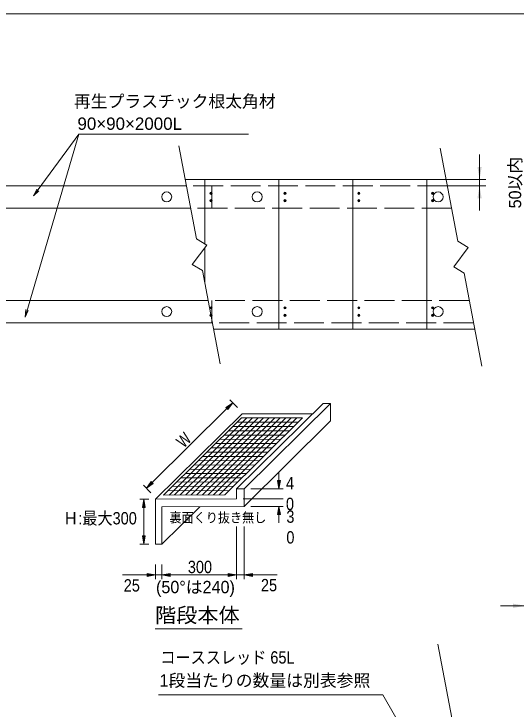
# Model space of a CAD drawing. Units: millimetres, scale not verified. Extents: x 200 to 8200, y 200 to 5740.
# Drawn here: x 2165 to 4180, y 2951 to 5740 of the extents above; entities that cross this region are included whole.
import ezdxf
from ezdxf.enums import TextEntityAlignment as Align

# ---------------------------------------------------------------- set-up
doc = ezdxf.new("R2010")
doc.units = ezdxf.units.MM
doc.header["$LTSCALE"] = 20
doc.linetypes.add('DASHED', pattern=[7.5, 6, -1.5])
for name, color, linetype, lineweight in [('アンカー', 7, 'Continuous', 18), ('コーススレッド', 7, 'Continuous', 18), ('図面枠-A3', 7, 'Continuous', 20), ('寸法', 7, 'Continuous', 13), ('引出線', 7, 'Continuous', 13), ('破線', 7, 'DASHED', 9), ('縮尺', 7, 'Continuous', 15), ('角材', 7, 'Continuous', 18), ('記号', 7, 'Continuous', 15), ('階段本体', 7, 'Continuous', 18), ('階段踏面', 7, 'Continuous', 13)]:
    doc.layers.add(name, color=color, linetype=linetype, lineweight=lineweight)
doc.layers.add('文字', color=7, linetype='Continuous')
doc.styles.add('ＭＳ Ｐゴシック', font='')
doc.styles.get('ＭＳ Ｐゴシック').set_extended_font_data('MS PGothic')

# ---------------------------------------------------------------- blocks, each defined once
blk = doc.blocks.new('filled_arrow')
at = {"color": 0, "linetype": 'Continuous', "lineweight": -2}
blk.add_solid([(7.5, 1.25), (0, 0), (7.5, -1.25)], dxfattribs=at)
blk = doc.blocks.new('open_arrow')
at = {"color": 0, "linetype": 'Continuous', "lineweight": -2}
blk.add_lwpolyline([(7.5, 1.25), (0, 0), (7.5, -1.25)], dxfattribs=at)

msp = doc.modelspace()

# ---------------------------------------------------------------- hatches: boundary and pattern name
at = {"layer": 'コーススレッド'}
for points in [[(2951.33, 5020.7, -1), (2960.33, 5020.7, -1)], [(3247.97, 5020.7, -1), (3256.97, 5020.7, -1)], [(3544.61, 5020.7, -1), (3553.61, 5020.7, -1)], [(3841.24, 5020.7, -1), (3850.24, 5020.7, -1)], [(2951.33, 4990.7, -1), (2960.33, 4990.7, -1)], [(3247.97, 4990.7, -1), (3256.97, 4990.7, -1)], [(3544.61, 4990.7, -1), (3553.61, 4990.7, -1)], [(3841.24, 4990.7, -1), (3850.24, 4990.7, -1)], [(2951.33, 4560.86, 1), (2960.33, 4560.86, 1)], [(3247.97, 4560.86, 1), (3256.97, 4560.86, 1)], [(3544.61, 4560.86, 1), (3553.61, 4560.86, 1)], [(3841.24, 4560.86, 1), (3850.24, 4560.86, 1)], [(2951.33, 4530.86, 1), (2960.33, 4530.86, 1)], [(3247.97, 4530.86, 1), (3256.97, 4530.86, 1)], [(3544.61, 4530.86, 1), (3553.61, 4530.86, 1)], [(3841.24, 4530.86, 1), (3850.24, 4530.86, 1)]]:
    msp.add_hatch(color=256, dxfattribs=at).paths.add_polyline_path(points)
at = {"layer": '寸法'}
for points in [[(3015.6, 4160.54), (3023.41, 4152.63), (3043.22, 4180.01)], [(2716.14, 3864.73), (2723.95, 3856.82), (2696.33, 3837.35)], [(3222.96, 3868.02), (3234.07, 3868.02), (3228.52, 3834.68)], [(2680.8, 3759.82), (2691.91, 3759.82), (2686.36, 3793.15)], [(3222.96, 3731.35), (3234.07, 3731.35), (3228.52, 3764.68)], [(2680.8, 3646.48), (2691.91, 3646.48), (2686.36, 3613.15)], [(2700.07, 3494.84), (2700.07, 3483.73), (2733.4, 3489.29)], [(2791.74, 3494.84), (2791.74, 3483.73), (2758.4, 3489.29)], [(2791.74, 3494.84), (2791.74, 3483.73), (2758.4, 3489.29)], [(3025.02, 3494.84), (3025.02, 3483.73), (3058.36, 3489.29)], [(3025.02, 3494.84), (3025.02, 3483.73), (3058.36, 3489.29)], [(3121.69, 3494.84), (3121.69, 3483.73), (3088.36, 3489.29)]]:
    msp.add_hatch(color=256, dxfattribs=at).paths.add_polyline_path(points)

# ---------------------------------------------------------------- linework, layer by layer
at = {"layer": 'アンカー'}
for centre in [(2777.95, 5005.86), (3141.05, 5005.86), (3867.26, 5005.86), (2777.95, 4545.86), (3141.05, 4545.86), (3867.26, 4545.86)]:
    msp.add_circle(centre, 20, dxfattribs=at)
at = {"layer": 'コーススレッド', "lineweight": 13}
for centre in [(2955.83, 5020.7), (3252.47, 5020.7), (3549.11, 5020.7), (3845.74, 5020.7), (2955.83, 4990.7), (3252.47, 4990.7), (3549.11, 4990.7), (3845.74, 4990.7), (2955.83, 4560.86), (3252.47, 4560.86), (3549.11, 4560.86), (3845.74, 4560.86), (2955.83, 4530.86), (3252.47, 4530.86), (3549.11, 4530.86), (3845.74, 4530.86)]:
    msp.add_circle(centre, 4.5, dxfattribs=at)
at = {"layer": '図面枠-A3'}
msp.add_lwpolyline([(200, 200), (8200, 200), (8200, 5740), (200, 5740)], close=True, dxfattribs=at)
at = {"layer": '寸法'}
for p, q in [((4033.55, 5175.78), (4033.55, 4950.78)), ((3837.94, 5075.78), (4058.55, 5075.78)), ((3837.94, 5050.78), (4058.55, 5050.78)), ((3061.56, 4161.45), (3031.51, 4191.87)), ((2720.04, 3860.78), (3019.51, 4156.58)), ((3228.52, 3868.02), (3228.52, 3901.35)), ((2714.66, 3818.79), (2684.61, 3849.21)), ((3115.02, 3834.68), (3245.18, 3834.68)), ((2706.74, 3793.15), (2669.69, 3793.15)), ((3085.02, 3794.68), (3245.18, 3794.68)), ((3115.02, 3794.68), (3245.18, 3794.68)), ((2686.36, 3759.82), (2686.36, 3646.48)), ((3115.16, 3764.68), (3245.18, 3764.68)), ((3228.52, 3761.35), (3228.52, 3728.02)), ((3228.52, 3731.35), (3228.52, 3698.02)), ((3058.36, 3683.2), (3058.36, 3472.62)), ((3058.36, 3683.2), (3058.36, 3472.62)), ((3088.36, 3683.2), (3088.36, 3472.62)), ((2706.74, 3613.15), (2669.69, 3613.15)), ((2733.4, 3531.81), (2733.4, 3472.62)), ((2758.4, 3531.81), (2758.4, 3472.62)), ((2758.4, 3531.81), (2758.4, 3472.62)), ((2700.07, 3489.29), (2600.07, 3489.29)), ((2733.4, 3489.29), (2758.4, 3489.29)), ((2791.74, 3489.29), (3025.02, 3489.29)), ((2791.74, 3489.29), (2825.07, 3489.29)), ((3025.02, 3489.29), (2991.69, 3489.29)), ((3058.36, 3489.29), (3088.36, 3489.29)), ((3121.69, 3489.29), (3221.69, 3489.29)), ((4118.01, 3365.79), (4331.85, 3365.79))]:
    msp.add_line(p, q, dxfattribs=at)
for points in [[(3015.6, 4160.54), (3023.41, 4152.63), (3043.22, 4180.01)], [(2716.14, 3864.73), (2723.95, 3856.82), (2696.33, 3837.35)], [(3222.96, 3868.02), (3234.07, 3868.02), (3228.52, 3834.68)], [(2680.8, 3759.82), (2691.91, 3759.82), (2686.36, 3793.15)], [(3222.96, 3731.35), (3234.07, 3731.35), (3228.52, 3764.68)], [(2680.8, 3646.48), (2691.91, 3646.48), (2686.36, 3613.15)], [(2700.07, 3494.84), (2700.07, 3483.73), (2733.4, 3489.29)], [(2791.74, 3494.84), (2791.74, 3483.73), (2758.4, 3489.29)], [(2791.74, 3494.84), (2791.74, 3483.73), (2758.4, 3489.29)], [(3025.02, 3494.84), (3025.02, 3483.73), (3058.36, 3489.29)], [(3025.02, 3494.84), (3025.02, 3483.73), (3058.36, 3489.29)], [(3121.69, 3494.84), (3121.69, 3483.73), (3088.36, 3489.29)]]:
    msp.add_lwpolyline(points, close=True, dxfattribs=at)
at = {"layer": '引出線'}
msp.add_line((2243.51, 5009.69), (2424.71, 5256.96), dxfattribs=at)
for points in [[(2209.28, 4523.49), (2424.71, 5256.96), (3104.62, 5256.96), (3105.62, 5256.96)], [(2265.27, 5030.93), (2243.51, 5009.69), (2257.21, 5036.84)], [(3816.72, 2710.86), (3645.04, 3008.22), (2745.51, 3008.22)]]:
    msp.add_lwpolyline(points, dxfattribs=at)
at = {"layer": '破線'}
for p, q in [((3904.66, 5050.78), (2856.89, 5050.78)), ((2959.5, 4960.78), (2959.5, 5050.78)), ((3921.76, 4960.78), (2873.98, 4960.78)), ((2959.5, 4500.86), (2959.5, 4590.86)), ((3992.05, 4590.78), (2959.5, 4590.78)), ((4009.15, 4500.78), (2961.38, 4500.78))]:
    msp.add_line(p, q, dxfattribs=at)
at = {"layer": '縮尺'}
msp.add_line((2731.28, 3272.84), (3080.25, 3272.84), dxfattribs=at)
at = {"layer": '角材'}
for p, q in [((2856.9, 5050.7), (1813.13, 5050.7)), ((2960.16, 5050.7), (2959.5, 5050.7)), ((2874, 4960.7), (1828.71, 4960.7)), ((2974.5, 4960.7), (2959.5, 4960.7)), ((2944.26, 4590.86), (1898.97, 4590.86)), ((2961.36, 4500.86), (1910.91, 4500.86))]:
    msp.add_line(p, q, dxfattribs=at)
at = {"layer": '記号'}
for points in [[(2826.48, 5210.81), (2897.42, 4837.44), (2938.85, 4812.33), (2880.17, 4735.22), (2921.61, 4710.11), (2992.54, 4336.74)], [(3876.06, 5201.33), (3946.99, 4827.97), (3988.42, 4802.85), (3929.75, 4725.74), (3971.18, 4700.63), (4042.12, 4327.26)], [(3865.51, 3211.67), (3936.44, 2838.3), (3977.88, 2813.19), (3919.2, 2736.08), (3960.63, 2710.97), (4015.36, 2422.91)]]:
    msp.add_lwpolyline(points, dxfattribs=at)
at = {"layer": '階段本体'}
for p, q in [((3899.91, 5075.78), (2852.14, 5075.78)), ((2931.49, 4816.79), (2931.49, 5075.78)), ((3228.13, 4475.78), (3228.13, 5075.78)), ((3524.76, 4475.78), (3524.76, 5075.78)), ((3821.4, 4475.78), (3821.4, 5075.78)), ((2931.49, 4658.09), (2931.49, 4802.66)), ((4013.9, 4475.78), (2966.13, 4475.78)), ((3058.36, 3834.68), (3405.25, 4177.34)), ((3088.36, 3834.68), (3435.25, 4177.34)), ((3405.25, 4177.34), (3435.25, 4177.34)), ((3435.25, 4177.34), (3435.25, 4107.34)), ((2733.4, 3793.15), (3080.3, 4135.81)), ((3080.3, 4135.81), (3363.2, 4135.81)), ((3088.36, 3764.68), (3435.25, 4107.34)), ((3058.36, 3834.68), (3088.36, 3834.68)), ((3058.36, 3794.68), (3058.36, 3834.68)), ((3088.36, 3834.68), (3088.36, 3764.68)), ((2733.4, 3793.15), (3058.36, 3794.68)), ((2733.4, 3613.15), (2733.4, 3793.15)), ((3088.36, 3764.68), (2758.4, 3763.15)), ((2758.4, 3613.15), (2910.26, 3763.15)), ((2758.4, 3763.15), (2758.4, 3613.15)), ((2733.4, 3613.15), (2758.4, 3613.15))]:
    msp.add_line(p, q, dxfattribs=at)
at = {"layer": '階段踏面'}
for p, q in [((2764.92, 3809.97), (3077.91, 4119.14)), ((2787.26, 3810.07), (3100.16, 4119.14)), ((2809.61, 3810.18), (3122.4, 4119.14)), ((2831.96, 3810.28), (3144.64, 4119.14)), ((2854.31, 3810.39), (3166.88, 4119.14)), ((2876.66, 3810.49), (3189.13, 4119.14)), ((2899.01, 3810.6), (3211.37, 4119.14)), ((2921.36, 3810.7), (3233.61, 4119.14)), ((2943.71, 3810.81), (3255.85, 4119.14)), ((2966.06, 3810.91), (3278.1, 4119.14)), ((2988.41, 3811.02), (3300.34, 4119.14)), ((3010.76, 3811.13), (3322.58, 4119.14)), ((3060.53, 4101.97), (3305.26, 4102.03)), ((3077.91, 4119.14), (3322.58, 4119.14)), ((3043.14, 4084.79), (3287.93, 4084.92)), ((3008.36, 4050.44), (3253.29, 4050.69)), ((3025.75, 4067.61), (3270.61, 4067.81)), ((2973.58, 4016.08), (3218.64, 4016.47)), ((2990.97, 4033.26), (3235.96, 4033.58)), ((2956.19, 3998.91), (3201.32, 3999.36)), ((2921.41, 3964.55), (3166.67, 3965.13)), ((2938.8, 3981.73), (3183.99, 3982.25)), ((2904.03, 3947.38), (3149.34, 3948.02)), ((2869.25, 3913.02), (3114.7, 3913.8)), ((2886.64, 3930.2), (3132.02, 3930.91)), ((2834.47, 3878.67), (3080.05, 3879.57)), ((2851.86, 3895.85), (3097.37, 3896.69)), ((2817.08, 3861.49), (3062.73, 3862.46)), ((2782.3, 3827.14), (3028.08, 3828.24)), ((2799.69, 3844.32), (3045.4, 3845.35)), ((2764.92, 3809.97), (3010.76, 3811.13))]:
    msp.add_line(p, q, dxfattribs=at)

# ---------------------------------------------------------------- block references
at = {"layer": '寸法', "xscale": 6.67, "yscale": 6.67}
for p, rotation in [((4033.55, 5075.78), 90), ((4033.55, 5050.78), 270), ((4218.01, 3365.79), 180)]:
    msp.add_blockref('filled_arrow', p, dxfattribs=dict(at, rotation=rotation))
at = {"layer": '引出線', "xscale": 4, "yscale": 4, "rotation": 73.6}
msp.add_blockref('open_arrow', (2209.28, 4523.49), dxfattribs=at)

# ---------------------------------------------------------------- texts
at = {"layer": '寸法', "style": 'ＭＳ Ｐゴシック'}
msp.add_text('50以内', height=49.49, rotation=90, dxfattribs=at).set_placement((4175.87, 5063.28), align=Align.MIDDLE_CENTER)
at = {"layer": '寸法', "style": 'ＭＳ Ｐゴシック', "width": 0.8}
msp.add_text('W', height=49.49, rotation=44, dxfattribs=at).set_placement((2846.42, 4030.72), align=Align.MIDDLE_CENTER)
at = {"layer": '寸法', "style": 'ＭＳ Ｐゴシック', "width": 0.9}
for s, p in [('4', (3256.52, 3882.5)), ('0', (3256.52, 3799.17)), ('3', (3258.2, 3748.21)), ('0', (3258.2, 3664.88))]:
    msp.add_text(s, height=49.49, dxfattribs=at).set_placement(p, align=Align.TOP_LEFT)
for s, p in [('Ｈ:最大300', (2362.28, 3677.33)), ('300', (2862.71, 3482.02)), ('25', (2605.52, 3408.12)), ('25', (3156.12, 3409.03))]:
    msp.add_text(s, height=49.49, dxfattribs=at).set_placement(p, align=Align.BOTTOM_LEFT)
at = {"layer": '寸法', "style": 'ＭＳ Ｐゴシック'}
msp.add_text('(50°は240)', height=49.49, dxfattribs=at).set_placement((2735.04, 3401.39), align=Align.BOTTOM_LEFT)
at = {"layer": '文字', "style": 'ＭＳ Ｐゴシック'}
for s, p in [('再生プラスチック根太角材', (2405.44, 5349.81)), ('1段当たりの数量は別表参照', (2749.01, 3026.6))]:
    msp.add_text(s, height=49.49, dxfattribs=at).set_placement(p, align=Align.BOTTOM_LEFT)
for s, height, width, p in [('90×90×2000L', 49.49, 1.05, (2419.74, 5260.09)), ('裏面くり抜き無し', 39.59, 0.9, (2788.88, 3687.97)), ('コーススレッド 65L', 49.49, 0.9, (2752.42, 3119.03))]:
    msp.add_text(s, height=height, dxfattribs=dict(at, width=width)).set_placement(p, align=Align.BOTTOM_LEFT)
at = {"layer": '縮尺', "style": 'ＭＳ Ｐゴシック', "width": 1.05}
msp.add_text('階段本体', height=59.38, dxfattribs=at).set_placement((2730.93, 3280.65), align=Align.BOTTOM_LEFT)

doc.saveas('drawing.dxf')
